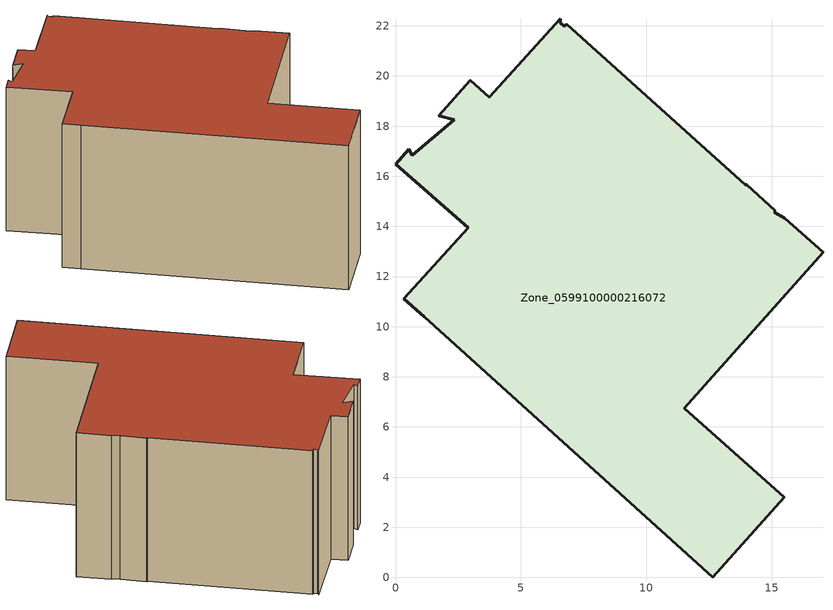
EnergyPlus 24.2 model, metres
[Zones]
Zone_0599100000216072
 floor ground (C_G): 13.95,15.66 14.01,15.67 15.14,14.62 15.1,14.57 15.52,14.32 17.05,12.96 11.51,6.75 15.5,3.2 12.65,0 1.15,10.4 0.33,11.11 2.91,13.94 0,16.49 0.53,17.08 0.66,16.84 2.34,18.26 1.72,18.42 2.98,19.83 3.73,19.16 6.57,22.29 6.57,22.12 6.74,21.98 6.83,22.06 z0
 wall outside (C_F): 1.15,10.4 12.65,0 15.5,3.2 11.51,6.75 17.05,12.96 15.52,14.32 15.1,14.57 15.14,14.62 14.01,15.67 13.95,15.66 6.83,22.06 6.74,21.98 6.57,22.12 6.57,22.29 3.73,19.16 2.98,19.83 1.72,18.42 2.34,18.26 0.66,16.84 0.53,17.08 0,16.49 2.91,13.94 0.33,11.11 1.15,10.4 z0:9.38
 roof outside (C_R): 14.01,15.67 13.95,15.66 6.83,22.06 6.74,21.98 6.57,22.12 6.57,22.29 3.73,19.16 2.98,19.83 1.72,18.42 2.34,18.26 0.66,16.84 0.53,17.08 0,16.49 2.91,13.94 0.33,11.11 1.15,10.4 12.65,0 15.5,3.2 11.51,6.75 17.05,12.96 15.52,14.32 15.1,14.57 15.14,14.62 z9.38
[BUILDING]
Pand.0599100000216072: North Axis=0; Terrain=City; Loads Convergence Tolerance Value=0.04; Temperature Convergence Tolerance Value=0.4; Solar Distribution=FullExterior; Maximum Number of Warmup Days=25; Minimum Number of Warmup Days=1
[Site:Location]
Rotterdam.The.Hague.AP_ZH_NLD Design_Conditions: Latitude=51.96; Longitude=4.45; Time Zone=1; Elevation=-4.5
[SITE:GROUNDTEMPERATURE:BUILDINGSURFACE]
18, 18, 18, 18, 18, 18, 18, 18, 18, 18, 18, 18
[MATERIAL] Thermal Absorptance=0.9; Solar Absorptance=0.7; Visible Absorptance=0.7
Name | Roughness | Thickness | Conductivity | Density | Specific Heat
G.D.1965 | MediumSmooth | 0.15 | 1 | 540 | 1210
F.D.1965 | Rough | 0.3 | 0.857143 | 1920 | 840
R.D.1965 | MediumRough | 0.2 | 0.08 | 1500 | 1000
[CONSTRUCTION]
C_G: G.D.1965
C_F: F.D.1965
C_R: R.D.1965
[ZONE]
Zone_0599100000216072: Type=1; Multiplier=1; Ceiling Height=Autocalculate; Volume=Autocalculate; Floor Area=autocalculate; Part of Total Floor Area=Yes
[ZONEINFILTRATION:DESIGNFLOWRATE]
Infil_Zone_0599100000216072: Zone or ZoneList or Space or SpaceList=Zone_0599100000216072; Schedule=AlwaysOn; Design Flow Rate Calculation Method=Flow/Area; Flow Rate per Floor Area=0.0042; Constant Term Coefficient=1; Temperature Term Coefficient=0; Velocity Term Coefficient=0; Velocity Squared Term Coefficient=0
[HVACTEMPLATE:ZONE:IDEALLOADSAIRSYSTEM]
Zone_0599100000216072: Maximum Heating Supply Air Temperature=50; Minimum Cooling Supply Air Temperature=13; Maximum Heating Supply Air Humidity Ratio=0.0156; Minimum Cooling Supply Air Humidity Ratio=0.0077; Heating Limit=NoLimit; Cooling Limit=NoLimit; Dehumidification Control Type=ConstantSensibleHeatRatio; Cooling Sensible Heat Ratio=0.7; Dehumidification Setpoint=60; Humidification Control Type=None; Humidification Setpoint=30; Outdoor Air Method=None; Outdoor Air Flow Rate per Person=0.00944; Outdoor Air Flow Rate per Zone Floor Area=0; Outdoor Air Flow Rate per Zone=0; Demand Controlled Ventilation Type=None; Outdoor Air Economizer Type=NoEconomizer; Heat Recovery Type=None; Sensible Heat Recovery Effectiveness=0.7; Latent Heat Recovery Effectiveness=0.65
[ZONECONTROL:THERMOSTAT]
ThermostatControl_Zone_0599100000216072: Zone or ZoneList=Zone_0599100000216072; Control Type Schedule=DualSetpointControlType; Control 1=Thermostat_Zone_0599100000216072; Temperature Difference Between Cutout And Setpoint=0
[THERMOSTATSETPOINT:DUALSETPOINT]
Thermostat_Zone_0599100000216072: Heating Setpoint Temperature Schedule=HeatingSetpoint_Zone_0599100000216072; Cooling Setpoint Temperature Schedule=CoolingSetpoint_Zone_0599100000216072
[SCHEDULE:COMPACT]
HeatingSetpoint_Zone_0599100000216072: Through: 12/31, For: AllDays, Until: 24:00, 21
CoolingSetpoint_Zone_0599100000216072: Through: 12/31, For: AllDays, Until: 24:00, 24
DualSetpointControlType: Through: 12/31, For: AllDays, Until: 24:00, 4
AlwaysOn: Through: 12/31, For: AllDays, Until: 24:00, 1
